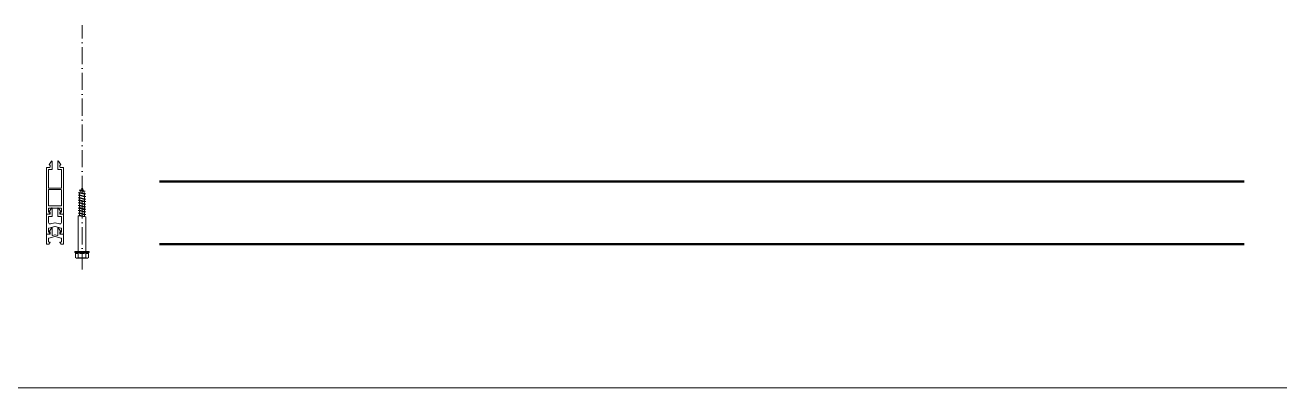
# Model space of a CAD drawing. Header units: millimetres. Extents: x -231292 to 573618, y -153144 to 564035.
# Drawn here: x 37598 to 38480, y -91500 to -91245 of the extents above; entities that cross this region are included whole.
import ezdxf

# ---------------------------------------------------------------- set-up
doc = ezdxf.new("R2010")
doc.units = ezdxf.units.MM
doc.linetypes.add('ACAD_ISO10W100', pattern=[18, 12, -3, 0, -3])
doc.layers.get('0').update_dxf_attribs({"color": 250})
for name, color, linetype, lineweight in [('Al', 59, 'Continuous', 13), ('АР_Стены_Стекло', 4, 'Continuous', 13), ('Витражные конструкции', 252, 'Continuous', 15), ('Оси', 1, 'ACAD_ISO10W100', 13)]:
    doc.layers.add(name, color=color, linetype=linetype, lineweight=lineweight)
doc.layers.add('РД_Витраж_проем', color=250, linetype='Continuous', lineweight=0, plot=False)

# ---------------------------------------------------------------- blocks, each defined once
blk = doc.blocks.new('VS_5i5x45')
for p, q in [((-5.1, 3.85), (-4.72, 4.5)), ((-5.1, -3.85), (-5.1, 3.85)), ((-5.1, 0), (-5.1, 3.85)), ((-5.1, 0), (-5.1, -3.85)), ((-1.39, 4.5), (-4.72, 4.5)), ((-1.39, 2.75), (-4.71, 2.75)), ((-1.39, 2.75), (-3.23, 2.75)), ((-1.06, 5), (-1.39, 4.5)), ((-1.06, 5), (-0.5, 5)), ((-1.06, 0), (-1.06, 5)), ((-1.06, 0), (-1.06, -5)), ((-0.5, 5), (-0.5, 0)), ((-0.5, 2.75), (23.84, 2.75)), ((-0.5, -5), (-0.5, 0)), ((23.84, 2.75), (24.74, -2.75)), ((24.1, 1.8), (23.84, 2.75)), ((24.1, 1.8), (25, -1.8)), ((24.1, 1.8), (25.37, 1.8)), ((25.37, 1.8), (25.64, 2.75)), ((25.37, 1.8), (26.27, -1.8)), ((25.64, 2.75), (26.54, -2.75)), ((25.9, 1.8), (25.64, 2.75)), ((25.9, 1.8), (26.8, -1.8)), ((25.9, 1.8), (27.17, 1.8)), ((27.17, 1.8), (27.44, 2.75)), ((27.17, 1.8), (28.07, -1.8)), ((27.44, 2.75), (28.34, -2.75)), ((27.7, 1.8), (27.44, 2.75)), ((27.7, 1.8), (28.6, -1.8)), ((27.7, 1.8), (28.97, 1.8)), ((28.97, 1.8), (29.24, 2.75)), ((28.97, 1.8), (29.87, -1.8)), ((29.24, 2.75), (30.14, -2.75)), ((29.5, 1.8), (29.24, 2.75)), ((29.5, 1.8), (30.4, -1.8)), ((29.5, 1.8), (30.77, 1.8)), ((30.77, 1.8), (31.04, 2.75)), ((30.77, 1.8), (31.67, -1.8)), ((31.04, 2.75), (31.94, -2.75)), ((31.3, 1.8), (31.04, 2.75)), ((31.3, 1.8), (32.2, -1.8)), ((31.3, 1.8), (32.57, 1.8)), ((32.57, 1.8), (32.84, 2.75)), ((32.57, 1.8), (33.47, -1.8)), ((32.84, 2.75), (33.74, -2.75)), ((33.1, 1.8), (32.84, 2.75)), ((33.1, 1.8), (34, -1.8)), ((33.1, 1.8), (34.37, 1.8)), ((34.37, 1.8), (34.64, 2.75)), ((34.37, 1.8), (35.27, -1.8)), ((34.64, 2.75), (35.54, -2.75)), ((34.9, 1.8), (34.64, 2.75)), ((34.9, 1.8), (35.8, -1.8)), ((34.9, 1.8), (36.17, 1.8)), ((36.17, 1.8), (36.44, 2.75)), ((36.17, 1.8), (37.07, -1.8)), ((36.44, 2.75), (37.34, -2.75)), ((36.7, 1.8), (36.44, 2.75)), ((36.7, 1.8), (37.6, -1.8)), ((36.7, 1.8), (37.97, 1.8)), ((37.97, 1.8), (38.24, 2.75)), ((37.97, 1.8), (38.87, -1.8)), ((38.24, 2.75), (39.14, -2.75)), ((38.5, 1.8), (38.24, 2.75)), ((38.5, 1.8), (39.4, -1.8)), ((38.5, 1.8), (39.77, 1.8)), ((39.77, 1.8), (40.04, 2.75)), ((39.77, 1.8), (40.63, -1.66)), ((40.04, 2.75), (40.91, -2.57)), ((40.3, 1.8), (40.04, 2.75)), ((40.3, 1.8), (41.72, 1.19)), ((40.3, 1.8), (41.11, -1.45)), ((41.72, 1.19), (41.94, 2.13)), ((41.72, 1.19), (42.26, -0.96)), ((42.32, 0.94), (41.94, 2.13)), ((41.94, 2.13), (42.6, -1.9)), ((42.32, 0.94), (44.5, 0)), ((42.32, 0.94), (42.74, -0.75)), ((42.74, -0.75), (44.5, 0)), ((-5.1, -3.85), (-4.72, -4.5)), ((-1.39, -4.5), (-4.72, -4.5)), ((-1.39, -2.75), (-4.71, -2.75)), ((-1.06, -5), (-1.39, -4.5)), ((-1.06, -5), (-0.5, -5)), ((-0.5, -2.75), (24.74, -2.75)), ((25, -1.8), (24.74, -2.75)), ((25, -1.8), (26.27, -1.8)), ((26.27, -1.8), (26.54, -2.75)), ((26.8, -1.8), (26.54, -2.75)), ((26.8, -1.8), (28.07, -1.8)), ((28.07, -1.8), (28.34, -2.75)), ((28.6, -1.8), (28.34, -2.75)), ((28.6, -1.8), (29.87, -1.8)), ((29.87, -1.8), (30.14, -2.75)), ((30.4, -1.8), (30.14, -2.75)), ((30.4, -1.8), (31.67, -1.8)), ((31.67, -1.8), (31.94, -2.75)), ((32.2, -1.8), (31.94, -2.75)), ((32.2, -1.8), (33.47, -1.8)), ((33.47, -1.8), (33.74, -2.75)), ((34, -1.8), (33.74, -2.75)), ((34, -1.8), (35.27, -1.8)), ((35.27, -1.8), (35.54, -2.75)), ((35.8, -1.8), (35.54, -2.75)), ((35.8, -1.8), (37.07, -1.8)), ((37.07, -1.8), (37.34, -2.75)), ((37.6, -1.8), (37.34, -2.75)), ((37.6, -1.8), (38.87, -1.8)), ((38.87, -1.8), (39.14, -2.75)), ((39.4, -1.8), (39.14, -2.75)), ((39.4, -1.8), (40.3, -1.8)), ((40.3, -1.8), (40.63, -1.66)), ((40.63, -1.66), (40.9, -2.61)), ((41.11, -1.45), (40.9, -2.61)), ((41.11, -1.45), (42.26, -0.96)), ((42.26, -0.96), (42.6, -1.9)), ((42.74, -0.75), (42.6, -1.9))]:
    blk.add_line(p, q)
for centre, radius, start, end in [((-3.53, 3.63), 1.48, 144.06038, 216.67043), ((5.53, 0.37), 10.51, 166.9324, 182.03073), ((6.09, 0), 7.97, 159.82466, 200.17534), ((-0.77, 3.62), 1.07, 125.30926, 234.69074), ((-3.53, -3.63), 1.48, 143.32957, 215.93962), ((5.53, -0.37), 10.51, 177.96927, 193.0676), ((-0.77, -3.62), 1.07, 125.30926, 234.69074)]:
    blk.add_arc(centre, radius, start, end)
blk = doc.blocks.new('ТПУ-032-07')
at = {"color": 191}
blk.add_lwpolyline([(-10.5, -5.25, 0.414214), (-10.25, -5.5), (-9.75, -5.5, -0.414214), (-9.5, -5.75), (-9.5, -5.9, -0.198912), (-9.57, -6.07), (-10.43, -6.93, -0.198912), (-10.6, -7), (-12, -7), (-12, 0), (-9.75, 0, 0.324532), (-9.5, 0.29), (-9.5, 1.41, 0.231307), (-9.6, 1.61), (-9.95, 1.89, -0.316767), (-9.96, 2.17), (-8.55, 4.29, -0.780158), (-8, 4.29), (-8, -0.67, 0.493145), (-7.69, -0.91), (-6.06, -0.47, -0.131652), (-5.94, -0.47), (-4.31, -0.91, 0.493145), (-4, -0.67), (-4, 4.29, -0.780158), (-3.45, 4.29), (-2.04, 2.17, -0.316767), (-2.05, 1.89), (-2.4, 1.61, 0.231307), (-2.5, 1.41), (-2.5, 0.29, 0.324532), (-2.25, 0), (0, 0), (0, -7), (-1.4, -7, -0.198912), (-1.57, -6.93), (-2.43, -6.07, -0.198912), (-2.5, -5.9), (-2.5, -5.75, -0.414214), (-2.25, -5.5), (-1.75, -5.5, 0.414214), (-1.5, -5.25), (-1.5, -2.89, 0.339454), (-1.69, -2.65), (-5.94, -1.51, 0.131652), (-6.06, -1.51), (-10.31, -2.65, 0.339454), (-10.5, -2.89)], format="xyb", close=True, dxfattribs=at)
blk = doc.blocks.new('ТПУ-032-33')
at = {"color": 191}
for points in [[(-1.4, -33), (0, -33), (0, 0), (-2.25, 0, -0.414214), (-2.5, 0.25), (-2.5, 1.38, -0.231307), (-2.4, 1.58), (-2.05, 1.85, 0.316767), (-2.04, 2.14), (-3.45, 4.29, 0.780158), (-4, 4.29), (-4, -1.25, 0.414214), (-3.75, -1.5), (-1.75, -1.5, -0.414214), (-1.5, -1.75), (-1.5, -14.33, -0.493145), (-1.81, -14.57), (-5.94, -14.57, 0.131652), (-6.06, -14.57), (-10.19, -14.57, -0.493145), (-10.5, -14.33), (-10.5, -1.75, -0.414214), (-10.25, -1.5), (-8.25, -1.5, 0.414214), (-8, -1.25), (-8, 4.29, 0.780158), (-8.55, 4.29), (-9.96, 2.14, 0.316767), (-9.95, 1.85), (-9.6, 1.58, -0.231307), (-9.5, 1.38), (-9.5, 0.25, -0.414214), (-9.75, 0), (-12, 0), (-12, -33), (-10.6, -33, 0.198912), (-10.43, -32.93), (-9.57, -32.07, 0.198912), (-9.5, -31.9), (-9.5, -31.75, 0.414214), (-9.75, -31.5), (-10.25, -31.5, -0.414214), (-10.5, -31.25), (-10.5, -28.89, -0.339454), (-10.31, -28.65), (-6.06, -28.62, -0.131652), (-5.94, -28.62), (-1.69, -28.65, -0.339454), (-1.5, -28.89), (-1.5, -31.25, -0.414214), (-1.75, -31.5), (-2.25, -31.5, 0.414214), (-2.5, -31.75), (-2.5, -31.9, 0.198912), (-2.43, -32.07), (-1.57, -32.93, 0.198912)], [(-1.5, -15.88, 0.339454), (-1.69, -15.64), (-5.94, -15.61, 0.131652), (-6.06, -15.61), (-10.31, -15.64, 0.339454), (-10.5, -15.88), (-10.5, -26.84, 0.493145), (-10.19, -27.08), (-6.06, -27.08, -0.131652), (-5.94, -27.08), (-1.81, -27.08, 0.493145), (-1.5, -26.84)]]:
    blk.add_lwpolyline(points, format="xyb", close=True, dxfattribs=at)
blk = doc.blocks.new('ТПУ-032-14')
at = {"color": 191}
for p, q in [((-12, 0), (-12, -14)), ((-9.75, 0), (-12, 0)), ((-8.46, 4.39), (-9.96, 2.14)), ((-9.95, 1.85), (-9.6, 1.58)), ((-9.5, 1.38), (-9.5, 0.25)), ((-8, -1.25), (-8, 4.25)), ((-4, 4.25), (-4, -1.25)), ((-2.04, 2.14), (-3.54, 4.39)), ((-2.5, 0.25), (-2.5, 1.38)), ((-2.4, 1.58), (-2.05, 1.85)), ((0, 0), (-2.25, 0)), ((0, -14), (0, 0)), ((-10.5, -5.81), (-10.5, -1.75)), ((-10.31, -9.65), (-6.06, -8.51)), ((-10.25, -1.5), (-8.25, -1.5)), ((-6.06, -5.92), (-9.24, -6.77)), ((-2.76, -6.77), (-5.94, -5.92)), ((-5.94, -8.51), (-1.69, -9.65)), ((-3.75, -1.5), (-1.75, -1.5)), ((-1.5, -1.75), (-1.5, -5.81)), ((-12, -14), (-10.6, -14)), ((-10.5, -12.25), (-10.5, -9.89)), ((-10.43, -13.93), (-9.57, -13.07)), ((-9.75, -12.5), (-10.25, -12.5)), ((-9.5, -12.9), (-9.5, -12.75)), ((-2.5, -12.75), (-2.5, -12.9)), ((-2.43, -13.07), (-1.57, -13.93)), ((-1.75, -12.5), (-2.25, -12.5)), ((-1.5, -9.89), (-1.5, -12.25)), ((-1.4, -14), (0, -14))]:
    blk.add_line(p, q, dxfattribs=at)
for centre, start, end in [((-9.75, 2), 146.30993, 216.61583), ((-8.25, 4.25), 0, 146.30993), ((-3.75, 4.25), 33.69007, 180), ((-2.25, 2), 323.38417, 33.69007), ((-8.25, -1.25), 270, 0), ((-6, -6.16), 75, 105), ((-3.75, -1.25), 180, 270), ((-10.6, -13.75), 270, 315), ((-9.75, -12.75), 0, 90), ((-9.75, -12.9), 315, 0), ((-2.25, -12.75), 90, 180), ((-2.25, -12.9), 180, 225), ((-1.4, -13.75), 225, 270)]:
    blk.add_arc(centre, 0.25, start, end, dxfattribs=at)
at = {"color": 191, "extrusion": (0, 0, -1)}
for centre, radius, start, end in [((9.75, 0.25), 0.25, 180, 270), ((9.75, 1.38), 0.25, 127.90448, 180), ((2.25, 1.38), 0.25, 0, 52.09552), ((2.25, 0.25), 0.25, 270, 0), ((10.25, -1.75), 0.25, 0, 90), ((9.5, -5.81), 1, 255, 0), ((6, -8.75), 0.25, 75, 105), ((2.5, -5.81), 1, 180, 285), ((1.75, -1.75), 0.25, 90, 180), ((10.25, -9.89), 0.25, 0, 75), ((10.25, -12.25), 0.25, 270, 0), ((1.75, -12.25), 0.25, 180, 270), ((1.75, -9.89), 0.25, 105, 180)]:
    blk.add_arc(centre, radius, start, end, dxfattribs=at)

msp = doc.modelspace()

# ---------------------------------------------------------------- linework, layer by layer
at = {"layer": 'АР_Стены_Стекло', "color": 18, "lineweight": 50, "true_color": 0x000000}
for p, q in [((38455.036, -91355.316), (37692.908, -91355.316)), ((38455.036, -91399.316), (37692.908, -91399.316))]:
    msp.add_line(p, q, dxfattribs=at)
at = {"layer": 'Оси', "color": 18, "true_color": 0x000000}
for p, q in [((37638.466, -91363.283), (37638.466, -91245.283)), ((37638.466, -91369.283), (37638.472, -91417.014))]:
    msp.add_line(p, q, dxfattribs=at)
at = {"layer": 'РД_Витраж_проем', "color": 18, "linetype": 'Continuous', "lineweight": 0, "true_color": 0x000000}
msp.add_line((53383.458, -91500.283), (37583.458, -91500.283), dxfattribs=at)

# ---------------------------------------------------------------- block references
at = {"layer": 'Al', "color": 18, "ltscale": 4, "true_color": 0x000000, "xscale": -1}
for name, p in [('ТПУ-032-33', (37613.466, -91345.283)), ('ТПУ-032-14', (37613.466, -91378.283)), ('ТПУ-032-07', (37613.466, -91392.283))]:
    msp.add_blockref(name, p, dxfattribs=at)
at = {"layer": 'Витражные конструкции', "color": 18, "ltscale": 25, "true_color": 0x000000, "xscale": -1, "rotation": 270}
msp.add_blockref('VS_5i5x45', (37638.472, -91403.98), dxfattribs=at)

doc.saveas('drawing.dxf')
